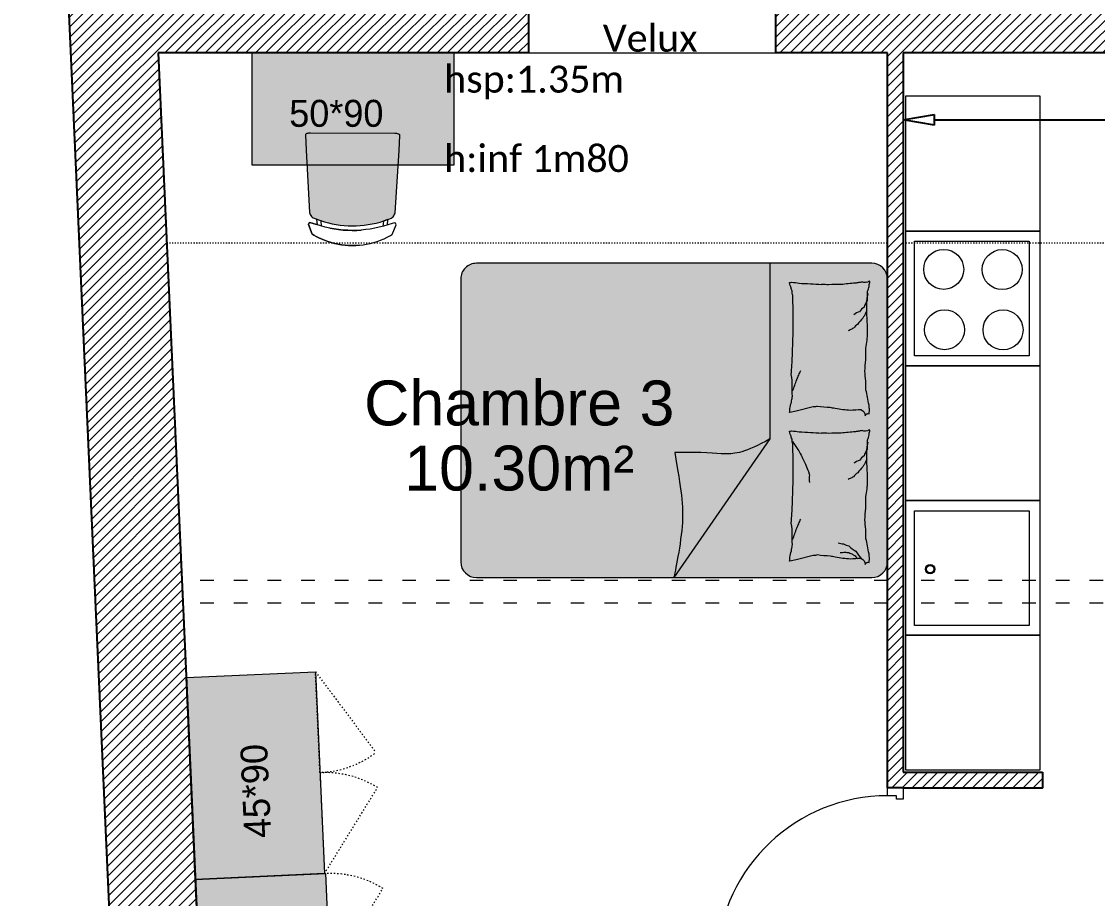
# Model space of a CAD drawing. Header units: millimetres. Extents: x -14819 to 43195, y -10328 to 20814.
# Drawn here: x 36538.9 to 37017.9, y 10087.6 to 10478.2 of the extents above; entities that cross this region are included whole.
import ezdxf
from ezdxf.enums import TextEntityAlignment as Align

# ---------------------------------------------------------------- set-up
doc = ezdxf.new("R2010")
doc.units = ezdxf.units.MM
doc.header["$PDMODE"] = 3
doc.linetypes.add('ACAD_ISO03W100', pattern=[30, 12, -18])
doc.linetypes.add('Chemin', pattern=[0.5, 0.3, -0.2])
for name, color, linetype, lineweight in [('05 - Menuiserie', 150, 'Continuous', 5), ('1_DV_BF', 21, 'Continuous', 5), ('41 - Côtes Intérieures', 71, 'Continuous', 9), ('50 - Signes', 12, 'Continuous', 9), ('52 - Projections', 22, 'ACAD_ISO03W100', 5), ('59 - TxT', 120, 'Continuous', 0), ('60 - Mobilier', 112, 'Continuous', 9), ('_Texte', 7, 'Continuous', 15), ('DV_Furnitures', 250, 'Continuous', 5), ('DV_Hatch bedroom', 21, 'Continuous', 5), ('hauteur inf1.8m', 11, 'Continuous', 0), ('Mur_coupe', 7, 'Continuous', 25), ('Mur_projeté', 8, 'ACAD_ISO03W100', 18), ('Mur_vu', 8, 'Continuous', 18)]:
    doc.layers.add(name, color=color, linetype=linetype, lineweight=lineweight)
doc.layers.add('10 - Hachures', color=7, linetype='Continuous', lineweight=18, true_color=0x646464)
for name, color, linetype in [('DV_Bulkhead', 40, 'Continuous'), ('DV_Text block', 20, 'Continuous'), ('DV_TEXTE', 10, 'Continuous')]:
    doc.layers.add(name, color=color, linetype=linetype)
doc.layers.add('DV_Surface', color=241, linetype='Continuous', plot=False)
doc.styles.add('CR_Cot', font='simplex.shx', dxfattribs={"width": 0.8})
doc.styles.add('Legend', font='calibri.ttf')
doc.styles.get("Standard").update_dxf_attribs({"font": 'arial.ttf'})
doc.dimstyles.get("Standard").update_dxf_attribs({"dimtxt": 14, "dimasz": 14, "dimexe": 0.18, "dimexo": 0.0625, "dimgap": 5, "dimtad": 0, "dimtoh": 1, "dimdec": 0, "dimzin": 0, "dimdsep": 46, "dimtxsty": 'CR_Cot', "dimblk": 'CLOSEDBLANK', "dimcen": 0, "dimse1": 1, "dimse2": 1, "dimadec": 0, "dimazin": 0, "dimtfac": 1, "dimtdec": 0, "dimtofl": 0, "dimtmove": 0, "dimatfit": 3, "dimfxl": 1, "dimtolj": 1, "dimtzin": 0, "dimarcsym": 0})
pattern_1 = [(45, (30000, 0), (-2.245064030267288, 2.245064030267288), [])]

# ---------------------------------------------------------------- blocks, each defined once
blk = doc.blocks.new('A$Cbc0bb2b0')
at = {"layer": '05 - Menuiserie', "linetype": 'Continuous'}
for points in [[(-37.57037520760059, 17.62716388872104), (-33.04382397777226, 15.50340920333656), (-34.31807678900805, 12.78747846543956), (-35.67604215795291, 13.42460487105382), (-37.37504590624303, 9.803363887222076), (-40.54363176713377, 11.28999216699231), (-37.57037520760059, 17.62716388872104)], [(37.57037520760787, -17.62716388872832), (33.04382397777226, -15.50340920333656), (31.76957116653648, -18.21933994124083), (33.12753653548862, -18.85646634684781), (31.42853278719122, -22.47770733067773), (34.59711864808196, -23.96433561045524), (37.57037520760787, -17.62716388872832)], [(27.65847368067625, -20.70888151053987), (31.42853278716939, -22.47770733070683), (-0.8525384307140484, -91.28128602413562), (-4.622597537243564, -89.51246020396866), (27.65847368067625, -20.70888151053987)]]:
    blk.add_lwpolyline(points, dxfattribs=at)
at = {"layer": '50 - Signes', "linetype": 'Continuous'}
blk.add_arc((31.6526604386745, -22.49110213361928), 76.20863979111424, 154.9275562788115, 241.5755667311877, dxfattribs=at)
blk = doc.blocks.new('_ClosedBlank')
at = {"color": 0, "linetype": 'ByBlock', "lineweight": -2}
for p, q in [((-1, 0.1666666666666667), (0, 0)), ((-1, 0.1666666666666667), (-1, -0.1666666666666667)), ((0, 0), (-1, -0.1666666666666667))]:
    blk.add_line(p, q, dxfattribs=at)
blk = doc.blocks.new('*D673')
at = {"layer": '41 - Côtes Intérieures', "color": 0, "lineweight": -2, "transparency": 16777216}
for p, q in [((36945.44082111297, 10434.38179282541), (37122.87415444633, 10434.38179282541)), ((37336.44082111301, 10434.38179282541), (37159.00748777966, 10434.38179282541))]:
    blk.add_line(p, q, dxfattribs=at)
at = {"layer": 'Defpoints', "color": 0, "transparency": 16777216}
for p in [(36931.44082111297, 10464.16561987861, 194.9999999999999), (37350.44082111301, 10464.16561987859, 194.9999999999999), (37350.44082111301, 10434.38179282541)]:
    blk.add_point(p, dxfattribs=at)
at = {"layer": '41 - Côtes Intérieures', "color": 0, "lineweight": -2, "transparency": 16777216, "xscale": 14, "yscale": 14, "zscale": 14, "rotation": 180}
blk.add_blockref('_ClosedBlank', (36931.44082111297, 10434.38179282541), dxfattribs=at)
at = {"layer": '41 - Côtes Intérieures', "color": 0, "lineweight": -2, "transparency": 16777216, "xscale": 14, "yscale": 14, "zscale": 14}
blk.add_blockref('_ClosedBlank', (37350.44082111301, 10434.38179282541), dxfattribs=at)
at = {"layer": '41 - Côtes Intérieures', "color": 0, "transparency": 16777216, "insert": (37140.94082111299, 10434.38179282541), "char_height": 14, "attachment_point": 5, "style": 'CR_Cot'}
blk.add_mtext('\\A1;419', dxfattribs=at)
blk = doc.blocks.new('*U1101')
at = {"layer": 'DV_Hatch bedroom', "lineweight": 5}
h = blk.add_hatch(color=256, dxfattribs=at)
h.dxf.hatch_style = 1
edge = h.paths.add_edge_path()
edge.add_line((847.0545730124411, 46.8790673133517), (973.0545730124993, 46.87906731335106))
edge.add_arc((973.0545730124982, 53.87906731335104), 6.999999999999986, 270.0000000000093, 360.0000000000093)
edge.add_line((980.0545730124982, 53.87906731335217), (980.0545730124993, 229.8790673133511))
edge.add_arc((973.0545730124993, 229.8790673133511), 7, 0, 90)
edge.add_line((973.0545730124993, 236.8790673133511), (847.0545730124411, 236.8790673133517))
edge.add_arc((847.0545730124411, 229.8790673133517), 7, 90, 180)
edge.add_line((840.0545730124411, 229.8790673133517), (840.0545730124702, 53.87906731335167))
edge.add_arc((847.0545730124556, 53.87906731333713), 6.999999999985448, 179.999999999881, 269.9999999998809)
blk.add_line((918.2462938805376, 184.489697468094), (980.0545730124842, 141.7499297646371))
at = {"lineweight": 5}
blk.add_lwpolyline([(847.0545730124411, 46.8790673133517), (973.0545730124993, 46.87906731335106, 0.414213562373095), (980.0545730124982, 53.87906731335217), (980.0545730124993, 229.8790673133511, 0.414213562373095), (973.0545730124993, 236.8790673133511), (847.0545730124411, 236.8790673133517, 0.414213562373095), (840.0545730124411, 229.8790673133517), (840.0545730124702, 53.87906731335167, 0.414213562373095)], format="xyb", close=True, dxfattribs=at)
for points in [[(905.3683561002839, 225.2217188280365, -0.2633679393279821), (907.9770330702759, 226.9753276646752, -0.4948180484598251), (907.1210273014763, 228.7246963953308, -0.04922472348789158), (905.4717659369779, 228.8874596463696, -0.03683084260954966), (903.2651580663354, 228.7246964197284, -0.03189269194542133), (899.7205384567915, 227.9654047970259, 0.03578199607401519), (896.5552046842672, 227.3130398309832, 0.03294125849781754), (888.1867818383805, 226.7611082270093, 0.02656446386720497), (877.8055799286155, 227.3130398442285, 0.01790541905001343), (874.3042478836688, 227.8137404525048, -0.03339746363846834), (872.4181668921246, 228.0241061609284, -0.03203962982273088), (868.9571294261128, 227.9557394629983, 0.01844195161642952), (862.9537565284509, 227.6738044592563, 0.01083729358170642), (856.9091672738382, 227.7440769732297, 0.01462385272245969), (852.4377297810624, 228.0241061577784, 0.1112493707537801), (850.3333611330277, 228.7060391741703, -0.1537083427636597), (848.7571239238023, 229.0749981053281, -0.07644441892143763), (848.0630549980906, 228.9141800132316, -0.2155122933443702), (847.8807883263454, 228.7246963956322, -0.5858582351204265), (848.1292847922647, 228.4404865001897, 0.3634893061673001), (848.5818604634081, 228.1992570112837, 0.1917162677867557), (848.5872102849592, 227.1226441807828, -0.1296753019069136), (848.4065970090402, 225.5720205045741, -0.01735020625383131), (848.686574342908, 224.0036410649005, 0.01932564943837371), (848.9323873860957, 222.5944955663354, 0.01881751619375909), (849.5497265909901, 216.2121665034541, 0.02182809792489678), (849.6334595361643, 210.6843825903242, 0.006204154589775439), (849.5041335490533, 207.5249861236883)], [(905.3821642952756, 225.2493165864883, 0.02720052596380178), (905.6534674337435, 220.2659127701074, 0.04228118821179057), (905.3821642950772, 217.0633283145701, 0.01096989076681684), (904.6966161317835, 213.5171196919619, -0.01829888933846005), (904.3167570455827, 211.384972637756, -0.02330510151275126), (903.7841157889214, 205.6811226099339, -0.07304093550846792), (903.9662118285424, 203.853578122752), (905.8941464889826, 196.1470327355358), (906.5952186257377, 193.3446454118796, 0.5102284766733299), (906.5061108704812, 193.2385224183398, 0.02357138925158921), (904.141493518841, 193.5197962714099, 0.03449399454918334), (901.2682429151183, 194.2061698739515, -0.04782509247492186), (899.1811760778639, 194.6463731578264, -0.07866928644767605), (894.9264035725862, 194.455973775416, 0.06251002766426882), (889.5943335380282, 194.0452488214264, 0.008153125244442654), (885.3275830520514, 194.3199201640452, -0.008761567463115363), (881.3567865564544, 194.5706881959708, -0.007152706387293638), (872.3834470824821, 194.8511197487298, -0.005484417438345482), (860.6752767485619, 194.920989935312, -0.01434509528684024), (854.4462172474786, 194.7110573887998, -0.04057962453357574), (852.2624663708064, 194.3955373660601, -0.06298072340015308), (851.2662438473926, 194.0314334307953, 0.04830882339729094), (849.9839864382536, 193.5197962617604, 0.03973043077202874), (848.7152400967213, 193.2577264246464, 0.3660599915518933), (848.5818604630671, 193.3446454117371, 0.1170135263030279), (848.5331882938883, 194.1762209917563, -0.02834082451983052), (848.9323873733603, 197.5482263182833, -0.00196306063033392), (849.5041337291227, 207.5249890699412)], [(853.4893288227009, 228.199257017777, 0.08815313258354429), (856.7121124843682, 227.8685065755373, 0.08815313105263654), (859.6236780436475, 226.4477616381262, 0.07754712079217571), (861.6439934556033, 224.4306272273409, 0.07754712039776804), (862.9537569792998, 221.8938921235535)], [(861.1414160195125, 227.6673687752629, 0.02784216268372947), (863.3610483190741, 226.676805969765, 0.04868500734447086), (864.5311464003798, 225.922322279381, 0.0236664622803414), (867.1373185968686, 223.6488104070246, 0.03122341866597448), (868.9128244284307, 221.7187544445097, 0.04680097286292319), (869.3895719419801, 221.0032485341803, 0.02319083180261139), (870.1396869615454, 219.4418196691365)], [(971.5639007883732, 225.2217188280365, -0.2633679393279821), (974.1725777576958, 226.9753276646752, -0.4948180484598251), (973.3165719888962, 228.7246963953308, -0.04922472348789158), (971.6673106243978, 228.8874596463696, -0.03683084260954966), (969.4607027537552, 228.7246964197284, -0.03189269194542133), (965.9160831448808, 227.9654047970259, 0.03578199607401519), (962.7507493723565, 227.3130398309832, 0.03294125849781754), (954.3823265257713, 226.7611082270093, 0.02656446386720497), (944.0011246160354, 227.3130398442285, 0.01790541905001343), (940.4997925710887, 227.8137404525048, -0.03339746363846834), (938.6137115795156, 228.0241061609284, -0.03203962982273088), (935.1526741135327, 227.9557394629983, 0.01844195161642952), (929.1493012165402, 227.6738044592562, 0.01083729358170642), (923.104711961229, 227.7440769732296, 0.01462385272245969), (918.6332744684823, 228.0241061577784, 0.1112493707537801), (916.5289058204476, 228.7060391741703, -0.1537083427636597), (914.9526686112222, 229.0749981053281, -0.07644441892143763), (914.2585996861799, 228.9141800132316, -0.2155122933443702), (914.0763330137653, 228.7246963956321, -0.5858582351204265), (914.3248294796555, 228.4404865001897, 0.3634893061673001), (914.777405150828, 228.1992570112837, 0.1917162677867557), (914.78275497235, 227.1226441807827, -0.1296753019069136), (914.602141696431, 225.5720205045741, -0.01735020625383131), (914.8821190303279, 224.0036410649004, 0.01932564943837371), (915.1279320735156, 222.5944955663353, 0.01881751619375909), (915.7452712783809, 216.2121665034541, 0.02182809792489678), (915.8290042235842, 210.6843825903241, 0.006204154589775439), (915.6996782364732, 207.5249861236883)], [(971.5777089826955, 225.2493165864882, 0.02720052596380178), (971.8490121211634, 220.2659127701073, 0.04228118821179057), (971.5777089831665, 217.0633283145701, 0.01096989076681684), (970.8921608191743, 213.5171196919619, -0.01829888933846005), (970.5123017329735, 211.384972637756, -0.02330510151275126), (969.9796604770107, 205.6811226099338, -0.07304093550846792), (970.1617565159623, 203.853578122752), (972.0896911763734, 196.1470327355358), (972.790763313827, 193.3446454118796, 0.5102284766733299), (972.7016555579011, 193.2385224183398, 0.02357138925158921), (970.3370382062609, 193.5197962714099, 0.03449399454918334), (967.4637876025382, 194.2061698739515, -0.04782509247492186), (965.3767207659532, 194.6463731578264, -0.07866928644767605), (961.1219482606755, 194.455973775416, 0.06251002766426882), (955.7898782261175, 194.0452488214264, 0.008153125244442654), (951.5231277394422, 194.3199201640451, -0.008761567463115363), (947.5523312438451, 194.5706881959708, -0.007152706387293638), (938.578991769902, 194.8511197487298, -0.005484417438345482), (926.8708214359818, 194.920989935312, -0.01434509528684024), (920.6417619348985, 194.7110573887998, -0.04057962453357574), (918.4580110582262, 194.39553736606, -0.06298072340015308), (917.4617885354819, 194.0314334307952, 0.04830882339729094), (916.1795311256444, 193.5197962617603, 0.03973043077202874), (914.9107847841121, 193.2577264246464, 0.3660599915518933), (914.777405150487, 193.3446454117371, 0.1170135263030279), (914.7287329813082, 194.1762209917563, -0.02834082451983052), (915.127932060751, 197.5482263182832, -0.00196306063033392), (915.699678417212, 207.5249890699412)], [(919.6848735101208, 228.1992570177769, 0.08815313258354429), (922.9076571717881, 227.8685065755372, 0.08815313105263654), (925.8192227310674, 226.4477616381262, 0.07754712079217571), (927.8395381430232, 224.4306272273409, 0.07754712039776804), (929.1493016667197, 221.8938921235535)], [(927.3369607069033, 227.6673687752628, 0.02784216268372947), (929.5565930064649, 226.676805969765, 0.04868500734447086), (930.7266910877997, 225.9223222793809, 0.0236664622803414), (933.3328632849579, 223.6488104070245, 0.03122341866597448), (935.1083691158506, 221.7187544445096, 0.04680097286292319), (935.5851166293709, 221.0032485341802, 0.02319083180261139), (936.3352316489362, 219.4418196691365)], [(964.5532159879575, 214.8879501579025, 0.04752548586146815), (965.0290303518916, 217.3192487666001, 0.04752548618143519), (965.9553602626526, 219.6169705283506, 0.07737942892073026), (968.3315573673258, 222.8579054911097, 0.07737943067710795), (971.5805703186841, 225.2230455089226)], [(968.9348939916772, 215.7636912732426, 0.06416370225428163), (968.6558241250509, 217.9294090514471, 0.08212666593292359), (968.9348939912383, 219.6169705485002, 0.01324356746446535), (969.2873927803547, 220.570030933041, 0.01544823599055244), (969.6359661409547, 221.3684527683976, 0.07031174885933875), (970.3923934962933, 222.5156781262553, 0.05368994615919214), (971.7183544497585, 223.7268959661978)], [(919.3343466867876, 194.5706882661934, 0.01610775154444899), (922.966761767758, 197.0189970967258, 0.02459882714006518), (925.4686776399045, 198.4239675481022, 0.009477214576710857), (930.0455829966608, 200.5984661919819, 0.01593728168136005), (932.8299075405918, 201.7517942020841, 0.07252085216165431), (934.3550093152222, 202.0865104087179, 0.03333927934972582), (937.7373759729674, 202.1020827344036)], [(896.931980910619, 194.7129362559401, 0.009729473561467566), (894.3850253306437, 195.5559074012778, 0.00972947539273279), (891.8727952789995, 196.4973344058818, 0.007970500716486365), (889.8432678061699, 197.3409433108768, 0.00797050084477468), (887.8416624948946, 198.2488165967418)], [(963.1275255987083, 194.7129362559401, 0.009729473561467566), (960.5805700180345, 195.5559074012778, 0.00972947539273279), (958.0683399663903, 196.4973344058818, 0.007970500716486365), (956.0388124935898, 197.3409433108767, 0.00797050084477468), (954.0372071823145, 198.2488165967418)]]:
    blk.add_lwpolyline(points, format="xyb")
blk.add_open_spline([(840.0545730124703, 184.4896974679901), (866.1184799685432, 184.4896974679899), (892.182386924616, 184.4896974679897), (918.2462938806889, 184.4896974679895), (924.5768245326177, 173.4790951311314), (925.497814456202, 164.7262032753331), (924.1338798156622, 155.1852046161437), (924.3084835971617, 142.1711438209247)], degree=3, knots=[0, 0, 0, 0, 1, 1, 1, 2, 3, 3, 3, 3])
blk.add_open_spline([(924.3084835971617, 142.1711438209247), (940.8985822635999, 144.8984500248942), (954.0646666506357, 147.5254407198644), (980.0545730124842, 141.7499297646371), (980.0545730126324, 141.7499297651568)], degree=3)
blk = doc.blocks.new('*U1100')
at = {"layer": 'DV_Hatch bedroom', "lineweight": 5}
h = blk.add_hatch(color=256, dxfattribs=at)
h.dxf.hatch_style = 1
h.paths.add_polyline_path([(19.61027763474226, -0.0542759895324707), (19.98892968593668, -0.1245364546775818), (20.3581279672801, -0.2340421080589294), (20.6371476972688, -0.3582432866096497), (20.88459419305968, -0.5371570587158203), (20.98550651024584, -0.677722692489624), (21.02705864085215, -0.8456394076347351), (20.66434089860127, -7.56663978099823), (19.03446144736267, -35.35367920994736), (18.90031995712002, -35.82273945212341), (18.70788195994214, -36.27109453082062), (18.46023406618292, -36.69154867529846), (18.16135202093551, -37.07735314965225), (17.81603207953617, -37.42231577634789), (17.4298179075638, -37.72089928388573), (15.76532187503767, -38.37602436542488), (14.07621501069548, -38.96496444940544), (12.36513786568526, -39.48680162429787), (10.63475859013784, -39.94071930646874), (8.887779646430545, -40.32601118087746), (7.126926620411041, -40.64207375049568), (5.354948594357438, -40.8884137868879), (3.574611806669736, -41.06464833021141), (1.788694989882742, -41.17050170898415), (-1.417328826391895e-05, -41.20580852031685), (-1.788723334782617, -41.17050170898415), (-3.574640151569156, -41.06464833021141), (-5.354976939256858, -40.8884137868879), (-7.126954965310915, -40.64207375049568), (-8.887807991329964, -40.32601118087746), (-10.63478693503725, -39.94071930646874), (-12.36516621058468, -39.48680162429787), (-14.0762433555949, -38.96496444940544), (-15.765350219938, -38.37602436542488), (-17.42984625246322, -37.72089928388573), (-17.8160604244365, -37.42231577634789), (-18.16138036583493, -37.07735314965225), (-18.46026241108279, -36.69154867529846), (-18.70791030484202, -36.27109453082062), (-18.90034830202035, -35.82273945212341), (-19.03448979226209, -35.35367920994736), (-20.66436924350023, -7.56663978099823), (-21.02708698575157, -0.8456394076347351), (-21.00243587434011, -0.7196366786956787), (-20.94375447350808, -0.6054133176803589), (-20.85564957531574, -0.5119338631629944), (-20.62044807604366, -0.3487631678581238), (-20.35812647544412, -0.2340331673622131), (-19.98892968593668, -0.1245275139808655), (-19.61027763474272, -0.05426704883575439), (-19.217287539989, -0.01296401023864746), (-18.8223699920793, 0.0008270144462585449), (-18.72592721796877, 4.470348358154297e-06), (18.72592721796877, -4.470348358154297e-06), (18.82237148391573, 0.0008180737495422363), (19.21728903182498, -0.01297146081924438)])
h.paths.add_polyline_path([(2.021842416349728, -43.22438836097695), (4.040197664162633, -43.09443831443787)])
h.paths.add_polyline_path([(-1.417244925505656e-05, -43.27704608440399), (2.021842416349728, -43.22438836097695)])
at = {"lineweight": 5}
for p, q in [((-19.54310469879943, -40.71474969387054), (-19.2417581391453, -39.98974859714508)), ((-19.54310469879988, -40.71474969387032), (-19.24175813914576, -39.98974859714485)), ((-17.7591304400155, -45.05965411663055), (-19.54310469879943, -40.71474969387054)), ((-17.75913044001595, -45.05965411663033), (-19.54310469879988, -40.71474969387032)), ((-19.2417581391453, -39.98974859714508), (-18.99247071673449, -39.85874950885773)), ((-19.24175813914576, -39.98974859714485), (-18.99247071673494, -39.8587495088575)), ((-18.99247071673449, -39.85874950885773), (-17.82373144930102, -40.05081355571747)), ((-18.99247071673494, -39.8587495088575), (-17.82373144930148, -40.05081355571724)), ((-17.82373144930102, -40.05081355571747), (-15.91194705568773, -40.71017503738403)), ((-17.82373144930148, -40.05081355571724), (-15.91194705568819, -40.71017503738381)), ((-15.91194705568773, -40.71017503738403), (-13.97628730580186, -41.29593223333359)), ((-15.91194705568819, -40.71017503738381), (-13.97628730580232, -41.29593223333336)), ((-15.86564790035914, -38.33868205547333), (-14.884398207412, -38.69251310825348)), ((-15.6317860705401, -40.79990535974503), (-15.86564790035914, -38.33868205547333)), ((-15.86564790035959, -38.3386820554731), (-14.88439820741246, -38.69251310825325)), ((-15.63178607054056, -40.7999053597448), (-15.86564790035959, -38.3386820554731)), ((-14.884398207412, -38.69251310825348), (-13.8952462548948, -39.02367353439331)), ((-14.88439820741246, -38.69251310825325), (-13.89524625489526, -39.02367353439308)), ((-13.97628730580186, -41.29593223333359), (-12.01959116509101, -41.80722683668137)), ((-13.97628730580232, -41.29593223333336), (-12.01959116509147, -41.80722683668114)), ((-13.8952462548948, -39.02367353439331), (-13.67136182964691, -41.38088971376419)), ((-13.89524625489526, -39.02367353439308), (-13.67136182964737, -41.38088971376396)), ((-12.01959116509101, -41.80722683668137), (-10.04472967349079, -42.24330931901932)), ((-12.01959116509147, -41.80722683668114), (-10.04472967349125, -42.24330931901909)), ((-10.04472967349079, -42.24330931901932), (-8.054599978081342, -42.60353744029999)), ((-10.04472967349125, -42.24330931901909), (-8.054599978081797, -42.60353744029976)), ((-8.054599978081342, -42.60353744029999), (-6.052119365740282, -42.88738667964935)), ((-8.054599978081797, -42.60353744029976), (-6.052119365740737, -42.88738667964913)), ((-6.052119365740282, -42.88738667964935), (-4.040226009061143, -43.09443831443787)), ((-6.052119365740737, -42.88738667964913), (-4.040226009061598, -43.09443831443764)), ((10.04470132859183, -42.24330931901932), (12.01956282019205, -41.80722683668137)), ((12.01956282019205, -41.80722683668137), (13.97625896090335, -41.29593223333359)), ((13.67133348474749, -41.38088971376419), (13.89521790999629, -39.02367353439331)), ((13.67133348474704, -41.38088971376396), (13.89521790999584, -39.02367353439308)), ((13.89521790999629, -39.02367353439331), (14.88436986251349, -38.69251310825348)), ((13.89521790999584, -39.02367353439308), (14.88436986251304, -38.69251310825325)), ((13.97625896090335, -41.29593223333359), (15.91191871078831, -40.71017503738403)), ((14.88436986251349, -38.69251310825348), (15.86561955545972, -38.33868205547333)), ((14.88436986251304, -38.69251310825325), (15.86561955545926, -38.3386820554731)), ((15.86561955545972, -38.33868205547333), (15.63186662972862, -40.79994559288025)), ((15.86561955545926, -38.3386820554731), (15.63186662972817, -40.79994559288002)), ((-17.49294050657249, -45.21570950746536), (-17.7591304400155, -45.05965411663055)), ((-17.49294050657295, -45.21570950746514), (-17.75913044001595, -45.05965411663033)), ((-17.07077306753331, -45.45755386352539), (-17.49294050657249, -45.21570950746536)), ((-17.07077306753376, -45.45755386352516), (-17.49294050657295, -45.21570950746514)), ((-15.6386291259771, -46.22146785259247), (-17.07077306753331, -45.45755386352539)), ((-15.63862912597756, -46.22146785259224), (-17.07077306753376, -45.45755386352516)), ((-14.17301880931268, -46.919184923172), (-15.6386291259771, -46.22146785259247)), ((-14.17301880931313, -46.91918492317177), (-15.63862912597756, -46.22146785259224)), ((-12.67700485850696, -47.54924476146698), (-14.17301880931268, -46.919184923172)), ((-12.67700485850742, -47.54924476146675), (-14.17301880931313, -46.91918492317177)), ((-11.15371789310052, -48.110331594944), (-12.67700485850696, -47.54924476146698)), ((-11.15371789310097, -48.11033159494377), (-12.67700485850742, -47.54924476146675)), ((-9.606342238758543, -48.60127121210098), (-11.15371789310052, -48.110331594944)), ((-9.606342238758998, -48.60127121210076), (-11.15371789310097, -48.11033159494377)), ((-8.038113689518696, -49.02103543281555), (-9.606342238758543, -48.60127121210098)), ((-8.03811368951915, -49.02103543281532), (-9.606342238758998, -48.60127121210076)), ((-6.45231279452014, -49.36874806880951), (-8.038113689518696, -49.02103543281555)), ((-6.452312794520594, -49.36874806880928), (-8.03811368951915, -49.02103543281532)), ((-4.852254415149901, -49.64368343353271), (-6.45231279452014, -49.36874806880951)), ((-4.852254415150355, -49.64368343353249), (-6.452312794520594, -49.36874806880928)), ((-3.241285114326956, -49.84526336193085), (-4.852254415149901, -49.64368343353271)), ((-3.241285114327411, -49.84526336193062), (-4.852254415150355, -49.64368343353249))]:
    blk.add_line(p, q, dxfattribs=at)
for points in [[(-4.040226009061598, -43.09443831443764), (-2.021870761249602, -43.22438836097695), (-1.417244970980391e-05, -43.27704608440376), (2.021842416349728, -43.22438836097695), (4.040197664162179, -43.09443831443764), (6.052091020841317, -42.88738667964913), (4.040197664162633, -43.09443831443787), (2.021842416350182, -43.22438836097717), (-1.417244925505656e-05, -43.27704608440399), (-2.021870761249147, -43.22438836097717)], [(6.052091020841317, -42.88738667964913), (8.054571633181922, -42.60353744029976), (10.04470132859137, -42.24330931901909), (8.054571633182377, -42.60353744029999)], [(15.91191871078786, -40.71017503738381), (17.82370310440206, -40.05081355571724), (18.99244237183552, -39.8587495088575), (19.24172979424588, -39.98974859714485), (19.54315989676138, -40.7146945595739), (19.24172979424634, -39.98974859714508), (18.99244237183598, -39.85874950885773), (17.82370310440251, -40.05081355571747)], [(19.54315989676138, -40.7146945595739), (17.75910209511653, -45.05965411663033), (17.49291216167353, -45.21570950746514), (17.75910209511699, -45.05965411663055)], [(14.89412647523545, -46.58612161874748), (13.77800429201147, -47.09335416555382), (13.7776119389307, -47.09352403879143), (12.31888794097108, -47.68824875354744), (10.83518313566606, -48.21774363517738), (12.31888794097154, -47.68824875354767), (13.77761193893116, -47.09352403879166), (13.77800429201193, -47.09335416555405)], [(17.07045232261976, -45.45771926641441), (15.9920452657318, -46.04069292545296), (14.89412647523545, -46.58612161874748), (15.99204526573226, -46.04069292545319)], [(17.49291216167353, -45.21570950746514), (17.0708252818215, -45.45750916004158), (17.07045232261976, -45.45771926641441), (17.07082528182195, -45.45750916004181)], [(6.263619307729869, -49.40507560968376), (4.709619525002608, -49.66453760862328), (3.145624808623097, -49.85487759113289), (1.574715615118976, -49.97572153806664), (-1.417244925505656e-05, -50.02683252096153), (-1.622774391961912, -49.97306764125801), (-3.241285114327411, -49.84526336193062), (-1.622774391961457, -49.97306764125824), (-1.417244880030921e-05, -50.02683252096176), (1.57471561511943, -49.97572153806686), (3.145624808623552, -49.85487759113312), (4.709619525003063, -49.6645376086235)], [(10.83518313566606, -48.21774363517738), (9.329420031321433, -48.68096560239769), (7.804564399511264, -49.0770027041433), (6.263619307729869, -49.40507560968376), (7.804564399511719, -49.07700270414352), (9.329420031321888, -48.68096560239792)]]:
    blk.add_lwpolyline(points, close=True, dxfattribs=at)
blk.add_lwpolyline([(10.04470132859137, -42.24330931901909), (12.0195628201916, -41.80722683668114), (13.9762589609029, -41.29593223333336), (15.91191871078786, -40.71017503738381)], dxfattribs=at)
blk.add_polyline3d([(19.61027763474272, -0.05427598953269808, 0), (19.98892968593714, -0.1245364546778092, 0), (20.35812796728055, -0.2340421080591568, 0), (20.63714769726926, -0.358243286609877, 0), (20.88459419306014, -0.5371570587160477, 0), (20.9855065102463, -0.6777226924898514, 0), (21.0270586408526, -0.8456394076349625, 0), (20.66434089860172, -7.566639780998457, 0), (19.03446144736313, -35.35367920994759, 0), (18.90031995712047, -35.82273945212364, 0), (18.7078819599426, -36.27109453082085, 0), (18.46023406618338, -36.69154867529869, 0), (18.16135202093596, -37.07735314965248, 0), (17.81603207953663, -37.42231577634811, 0), (17.42981790756426, -37.72089928388596, 0), (15.76532187503813, -38.37602436542511, 0), (14.07621501069593, -38.96496444940567, 0), (12.36513786568571, -39.4868016242981, 0), (10.63475859013829, -39.94071930646896, 0), (8.887779646431, -40.32601118087769, 0), (7.126926620411496, -40.64207375049591, 0), (5.354948594357893, -40.88841378688812, 0), (3.574611806670191, -41.06464833021164, 0), (1.788694989883197, -41.17050170898438, 0), (-1.41732878091716e-05, -41.20580852031708, 0), (-1.788723334782162, -41.17050170898438, 0), (-3.574640151568701, -41.06464833021164, 0), (-5.354976939256403, -40.88841378688812, 0), (-7.12695496531046, -40.64207375049591, 0), (-8.88780799132951, -40.32601118087769, 0), (-10.6347869350368, -39.94071930646896, 0), (-12.36516621058422, -39.4868016242981, 0), (-14.07624335559444, -38.96496444940567, 0), (-15.76535021993755, -38.37602436542511, 0), (-17.42984625246277, -37.72089928388596, 0), (-17.81606042443605, -37.42231577634811, 0), (-18.16138036583448, -37.07735314965248, 0), (-18.46026241108234, -36.69154867529869, 0), (-18.70791030484156, -36.27109453082085, 0), (-18.90034830201989, -35.82273945212364, 0), (-19.03448979226164, -35.35367920994759, 0), (-20.66436924349978, -7.566639780998457, 0), (-21.02708698575111, -0.8456394076349625, 0), (-21.00243587433965, -0.7196366786959061, 0), (-20.94375447350762, -0.6054133176805863, 0), (-20.85564957531528, -0.5119338631632218, 0), (-20.6204480760432, -0.3487631678583512, 0), (-20.35812647544367, -0.2340331673624405, 0), (-19.98892968593623, -0.1245275139810929, 0), (-19.61027763474226, -0.05426704883598177, 0), (-19.21728753998855, -0.01296401023887483, 0), (-18.82236999207885, 0.0008270144460311712, 0), (-18.72592721796832, 4.470348130780621e-06, 0), (18.72592721796923, -4.470348585527972e-06, 0), (18.82237148391619, 0.0008180737493148627, 0), (19.21728903182543, -0.01297146081947176, 0), (19.61027763474272, -0.05427598953269808, 0)], dxfattribs=at)
blk.add_polyline3d([(19.61027763474226, -0.0542759895324707, 0), (19.98892968593668, -0.1245364546775818, 0), (20.3581279672801, -0.2340421080589294, 0), (20.6371476972688, -0.3582432866096497, 0), (20.88459419305968, -0.5371570587158203, 0), (20.98550651024584, -0.677722692489624, 0), (21.02705864085215, -0.8456394076347351, 0), (20.66434089860127, -7.56663978099823, 0), (19.03446144736267, -35.35367920994736, 0), (18.90031995712002, -35.82273945212341, 0), (18.70788195994214, -36.27109453082062, 0), (18.46023406618292, -36.69154867529846, 0), (18.16135202093551, -37.07735314965225, 0), (17.81603207953617, -37.42231577634789, 0), (17.4298179075638, -37.72089928388573, 0), (15.76532187503767, -38.37602436542488, 0), (14.07621501069548, -38.96496444940544, 0), (12.36513786568526, -39.48680162429787, 0), (10.63475859013784, -39.94071930646874, 0), (8.887779646430545, -40.32601118087746, 0), (7.126926620411041, -40.64207375049568, 0), (5.354948594357438, -40.8884137868879, 0), (3.574611806669736, -41.06464833021141, 0), (1.788694989882742, -41.17050170898415, 0), (-1.417328826391895e-05, -41.20580852031685, 0), (-1.788723334782617, -41.17050170898415, 0), (-3.574640151569156, -41.06464833021141, 0), (-5.354976939256858, -40.8884137868879, 0), (-7.126954965310915, -40.64207375049568, 0), (-8.887807991329964, -40.32601118087746, 0), (-10.63478693503725, -39.94071930646874, 0), (-12.36516621058468, -39.48680162429787, 0), (-14.0762433555949, -38.96496444940544, 0), (-15.765350219938, -38.37602436542488, 0), (-17.42984625246322, -37.72089928388573, 0), (-17.8160604244365, -37.42231577634789, 0), (-18.16138036583493, -37.07735314965225, 0), (-18.46026241108279, -36.69154867529846, 0), (-18.70791030484202, -36.27109453082062, 0), (-18.90034830202035, -35.82273945212341, 0), (-19.03448979226209, -35.35367920994736, 0), (-20.66436924350023, -7.56663978099823, 0), (-21.02708698575157, -0.8456394076347351, 0), (-21.00243587434011, -0.7196366786956787, 0), (-20.94375447350808, -0.6054133176803589, 0), (-20.85564957531574, -0.5119338631629944, 0), (-20.62044807604366, -0.3487631678581238, 0), (-20.35812647544412, -0.2340331673622131, 0), (-19.98892968593668, -0.1245275139808655, 0), (-19.61027763474272, -0.05426704883575439, 0), (-19.217287539989, -0.01296401023864746, 0), (-18.8223699920793, 0.0008270144462585449, 0), (-18.72592721796877, 4.470348358154297e-06, 0), (18.72592721796877, -4.470348358154297e-06, 0), (18.82237148391573, 0.0008180737495422363, 0), (19.21728903182498, -0.01297146081924438, 0), (19.61027763474226, -0.0542759895324707, 0)], close=True, dxfattribs=at)
blk = doc.blocks.new('kdkd')
at = {"layer": 'DV_Hatch bedroom', "transparency": 33554687}
h = blk.add_hatch(color=256, dxfattribs=at)
h.dxf.hatch_style = 1
h.paths.add_polyline_path([(347.3378382290018, 26.56950613799328), (347.8378382290018, 26.56950613799327), (347.8378382290016, 27.4705676299203), (347.3378382290016, 27.4705676299203)])
at = {"layer": '1_DV_BF', "color": 18, "lineweight": 5, "true_color": 0x000000}
blk.add_lwpolyline([(347.3378382290016, 27.46779994626701), (347.8378382290016, 27.46779994626701), (347.8378382290018, 26.56950613799328), (347.3378382290018, 26.56950613799328), (347.3378382290016, 27.46779994626701)], dxfattribs=at)
at = {"layer": 'DV_TEXTE', "insert": (347.6290976968428, 27.30227017149441), "char_height": 0.12, "width": 0.5675187395583113, "attachment_point": 1, "rotation": 270}
blk.add_mtext('{\\fDM Sans|b0|i0|c0|p2;\\C10;50*90}', dxfattribs=at)
blk = doc.blocks.new('*U1102')
at = {"layer": 'DV_Hatch bedroom', "lineweight": 5}
h = blk.add_hatch(color=256, dxfattribs=at)
h.dxf.hatch_style = 1
h.paths.add_polyline_path([(-22.5, 58), (22.5, 58), (22.5, 0), (-22.5, 0)])
at = {"linetype": 'ACAD_ISO03W100', "lineweight": 5, "ltscale": 0.05}
blk.add_lwpolyline([(22.5, 58), (-14.69450451320154, 83.32920910760743, 0.1505869127939962), (-22.5, 58)], format="xyb", dxfattribs=at)
at = {"lineweight": 5}
blk.add_lwpolyline([(-22.5, 58), (22.5, 58), (22.5, 0), (-22.5, 0), (-22.5, 58)], dxfattribs=at)
at = {"layer": 'DV_Text block', "insert": (-6.045399099016834, 5.403900028354713), "char_height": 12, "width": 43.69596577703091, "attachment_point": 1, "rotation": 90}
blk.add_mtext('{\\fDM Sans|b0|i0|c0|p2;45*58}', dxfattribs=at)
blk = doc.blocks.new('A$C0be1e304')
at = {"layer": 'DV_Hatch bedroom', "lineweight": 5}
h = blk.add_hatch(color=256, dxfattribs=at)
h.dxf.hatch_style = 1
h.paths.add_polyline_path([(89.99995173182305, 25.32920910760731), (-5.684341886080801e-14, 25.32920910760731), (-5.684341886080801e-14, 82.92320587669747), (89.99995173182282, 82.92320587669747)])
at = {"lineweight": 5}
blk.add_lwpolyline([(89.99995173182305, 25.32920910760731), (-5.684341886080801e-14, 25.32920910760731), (-5.684341886080801e-14, 82.92320587669747), (89.99995173182282, 82.92320587669747), (89.99995173182305, 25.32920910760731)], dxfattribs=at)
at = {"linetype": 'ACAD_ISO03W100', "lineweight": 5, "ltscale": 0.05}
for points in [[(37.19450451320152, 2.486899575160351e-14, 0.1505869127939962), (44.99999999999994, 25.32920910760731), (-5.684341886080801e-14, 25.32920910760731)], [(52.80549548679841, -4.263256414560601e-14, -0.1505869127939962), (44.99999999999994, 25.32920910760731), (89.99999999999994, 25.32920910760731)]]:
    blk.add_lwpolyline(points, format="xyb", close=True, dxfattribs=at)
at = {"layer": 'DV_Text block', "insert": (17.09914063230025, 60.28048227916952), "char_height": 12, "width": 58.12966752958223, "attachment_point": 1}
blk.add_mtext('{\\fDM Sans|b0|i0|c0|p2;45*90}', dxfattribs=at)

msp = doc.modelspace()

# ---------------------------------------------------------------- hatches: boundary and pattern name
at = {"layer": '10 - Hachures', "lineweight": 18}
h = msp.add_hatch(dxfattribs=at)
h.set_pattern_fill('ANSI31', color=256)
h.set_pattern_definition(pattern_1)
h.paths.add_polyline_path([(36559.12643628909, 10498.25918850361), (36607.41822047962, 9424.165619878606), (36804.44082111298, 9424.165619878606), (36804.44082111298, 9460.165619878606), (36644.83714729112, 9460.165619878606), (36627.11926994914, 9854.165619878924), (36703.94780828944, 9854.165619878606), (36703.94780828944, 9865.165619878606), (36626.62460839898, 9865.165619878928), (36622.93713138874, 9947.165619878606), (36868.94780828957, 9947.165619878606), (36868.94780828957, 9865.165619878606), (36786.94780828945, 9865.165619878606), (36786.94780828945, 9854.165619878606), (36879.94780828957, 9854.165619878606), (36879.94780828957, 10051.16561987851), (36786.94780828945, 10051.16561987856), (36786.94780828945, 10040.16561987856), (36868.94780828957, 10040.16561987856), (36868.94780828957, 9958.165619878559), (36622.44246983858, 9958.165619878606), (36618.75499282834, 10040.1656198782), (36703.94780828944, 10040.1656198782), (36703.94780828944, 10051.16561987856), (36618.26033127819, 10051.1656198782), (36599.68803853138, 10464.16561987861), (36764.68803853138, 10464.16561987861), (36764.68803853138, 10498.16561987861)])
h = msp.add_hatch(dxfattribs=at)
h.set_pattern_fill('ANSI31', color=256)
h.set_pattern_definition(pattern_1)
h.paths.add_polyline_path([(36874.68803853138, 10498.16561987861), (36874.68803853138, 10464.16561987861), (36924.44082111301, 10464.16561987861), (36924.44082111298, 10379.56561987856), (36931.44097647112, 10379.56561987856), (36931.44082111297, 10464.16561987861), (37118.440821113, 10464.16561987861), (37118.440821113, 10498.16561987861)])
h.paths.add_polyline_path([(36924.44082111289, 10136.86581131133), (36931.44082111297, 10136.86581131132), (36993.44082113307, 10136.86581131132), (36993.44082113307, 10143.86581131132), (36931.44140930663, 10143.86581131132), (36931.44097647112, 10379.56561987856), (36924.44082111298, 10379.56561987856)])

# ---------------------------------------------------------------- linework, layer by layer
at = {"layer": '52 - Projections', "ltscale": 0.04}
for points, elevation in [([(36603.4924355444, 10379.56561987858), (36924.44082111298, 10379.56561987869)], 194.9999999999999), ([(36931.44097647001, 10379.56622211825), (37350.44082111301, 10379.56622211823)], 389.9999999999999)]:
    msp.add_lwpolyline(points, dxfattribs=dict(at, elevation=elevation))
at = {"layer": '60 - Mobilier', "color": 251, "true_color": 0x666666, "elevation": 194.9999999999999}
for points in [[(36992.4409299477, 10384.86542740568), (36992.44082119072, 10444.86542738604), (36932.44082111282, 10444.86531856138), (36932.44092992746, 10384.86531868216)], [(36992.4408573329, 10324.86559166212), (36992.44074861298, 10384.86559155704), (36932.44074870597, 10384.86548280649), (36932.44085734971, 10324.86548285315)], [(36936.4714224862, 10329.30620383093), (36936.47132991735, 10380.38406256274), (36987.55058081422, 10380.3841551824), (36987.55067338307, 10329.30629645059)], [(36992.44078484987, 10264.86575584881), (36992.44067600743, 10324.86575579211), (36932.44067606337, 10324.86564712701), (36932.44078486667, 10264.86564703984)], [(36992.44071230917, 10204.86591993436), (36992.44060351514, 10264.86592000016), (36932.44060349489, 10264.86581127664), (36932.44071229819, 10204.86581118947)], [(36936.47183863301, 10209.15580658745), (36936.47174597871, 10260.2336652822), (36987.55099678088, 10260.23375788616), (36987.55108944444, 10209.15589917006)], [(36992.44082113307, 10144.86592003378), (36992.44071237608, 10204.86592001414), (36932.44071229819, 10204.86581118947), (36932.44082111282, 10144.86581131026)]]:
    msp.add_lwpolyline(points, close=True, dxfattribs=at)
at = {"layer": '60 - Mobilier', "color": 251, "true_color": 0x666666}
for centre, radius in [((36949.46227227258, 10367.78145498763, 194.9999999999999), 8.904795027736375), ((36975.51914687565, 10367.69824639675, 194.9999999999999), 8.904795027736375), ((36949.83525836172, 10340.92495617204, 194.9999999999999), 8.904795027736375), ((36975.89213287935, 10340.8417475441, 194.9999999999999), 8.904795027736375), ((36943.41205069592, 10234.29394108677, 194.9999999999999), 2.069657232205437), ((36943.41205069592, 10234.29394108677, 194.9999999999999), 1.640292685174808)]:
    msp.add_circle(centre, radius, dxfattribs=at)
at = {"layer": 'DV_Surface'}
msp.add_circle((37342.95373377298, 10053.35202820514, 194.9999999999999), 1501.312977656466, dxfattribs=at)
at = {"layer": 'Mur_coupe'}
for p, q in [((36764.68803853138, 10464.16561987861, 194.9999999999999), (36599.68803853138, 10464.16561987861, 194.9999999999999)), ((36924.44082111301, 10464.16561987861, 194.9999999999999), (36874.68803853138, 10464.16561987861, 194.9999999999999)), ((37118.440821113, 10464.16561987861, 194.9999999999999), (36931.44082111297, 10464.16561987861, 194.9999999999999))]:
    msp.add_line(p, q, dxfattribs=at)
at = {"layer": 'Mur_coupe', "flags": 128}
for points in [[(36559.12643628909, 10498.25918850361), (36607.41822047962, 9424.165619878606)], [(36599.68803853138, 10464.16561987861), (36618.26033127819, 10051.1656198782)]]:
    msp.add_lwpolyline(points, dxfattribs=at)
at = {"layer": 'Mur_coupe', "elevation": 194.9999999999999, "flags": 128}
for points in [[(36764.68803853138, 10464.16561987861), (36764.68803853138, 10498.16561987861)], [(36874.68803853138, 10464.16561987861), (36874.68803853138, 10498.16561987861)]]:
    msp.add_lwpolyline(points, dxfattribs=at)
at = {"layer": 'Mur_coupe'}
for points, elevation in [([(36924.44082111289, 10136.86581131133), (36924.44082111301, 10464.16561987861)], 389.9999999999999), ([(36931.44082111297, 10464.16561987861), (36931.44140930663, 10143.86581131132)], 389.9999999999999), ([(36931.44140930663, 10143.86581131132), (36993.44082113307, 10143.86581131132)], 389.9999999999999), ([(36993.44082113307, 10143.86581131132), (36993.44082113307, 10136.86581131132), (36993.44082113307, 10136.86581131132)], 194.9999999999999), ([(36931.44082111297, 10136.86581131132), (36924.44082111289, 10136.86581131133)], 389.9999999999999), ([(36931.44140930663, 10136.86581131132), (36993.44082113307, 10136.86581131132)], 389.9999999999999)]:
    msp.add_lwpolyline(points, dxfattribs=dict(at, elevation=elevation))
at = {"layer": 'Mur_projeté', "ltscale": 0.5}
for p, q in [((36924.44082111292, 10229.16561987861, 194.9999999999999), (36610.70550033032, 10229.16561987862, 194.9999999999999)), ((37350.44082111299, 10229.16561987861, 194.9999999999999), (36931.44125266337, 10229.16561987861, 194.9999999999999)), ((36924.44082111292, 10219.16561987861, 194.9999999999999), (36610.70550033032, 10219.16561987862, 194.9999999999999)), ((37350.44082111299, 10219.16561987861, 194.9999999999999), (36931.44127102722, 10219.16561987861, 194.9999999999999))]:
    msp.add_line(p, q, dxfattribs=at)
at = {"layer": 'Mur_vu', "lineweight": 18, "elevation": 194.9999999999999}
msp.add_lwpolyline([(36764.68803853138, 10464.16561987861), (36874.68803853138, 10464.16561987861)], dxfattribs=at)

# ---------------------------------------------------------------- block references
at = {"layer": '05 - Menuiserie', "rotation": 295.1348995618367}
msp.add_blockref('A$Cbc0bb2b0', (36931.44140930663, 10095.36581131133, 389.9999999999999), dxfattribs=at)
at = {"layer": 'DV_Bulkhead', "xscale": 100, "yscale": 100, "zscale": 100, "rotation": 89.99999999999555}
msp.add_blockref('kdkd', (39388.30427141399, -24319.61820302178, 194.9999999999999), dxfattribs=at)
at = {"layer": 'DV_Furnitures', "xscale": -1, "rotation": 359.738119633609}
msp.add_blockref('*U1100', (36686.3193689867, 10428.39830219261, 194.9999999999999), dxfattribs=at)
at = {"layer": 'DV_Furnitures'}
for name, p, rotation in [('*U1101', (36687.56175379993, 11210.57028860752), 269.9999999999797), ('A$C0be1e304', (36699.07824671327, 10099.84541668963), 92.57481250433646), ('*U1102', (36617.2495450678, 10073.64290421677), 272.5748125043365)]:
    msp.add_blockref(name, p, dxfattribs=dict(at, rotation=rotation))

# ---------------------------------------------------------------- texts
at = {"layer": '59 - TxT', "linetype": 'Continuous'}
for s, p in [('Chambre 3', (36760.47650632406, 10298.30093281501)), ('10.30m²', (36760.47650632406, 10269.30093281501))]:
    msp.add_text(s, height=20, dxfattribs=at).set_placement(p, align=Align.CENTER)
at = {"layer": '_Texte', "linetype": 'Chemin', "ltscale": 0.1, "style": 'Legend'}
for s, p in [('Velux', (36797.71188343857, 10464.71534613339, 194.9999999999999)), ('hsp:1.35m', (36727.0433142032, 10446.5039456404, 194.9999999999999))]:
    msp.add_text(s, height=12, dxfattribs=at).set_placement(p)
at = {"layer": 'hauteur inf1.8m', "linetype": 'Chemin', "ltscale": 0.1, "style": 'Legend'}
msp.add_text('h:inf 1m80', height=12, rotation=359.9999999933299, dxfattribs=at).set_placement((36727.0433142032, 10411.16375573294, 194.9999999999999))

# ---------------------------------------------------------------- dimensions: what is measured, and where the dimension line sits
at = {"layer": '41 - Côtes Intérieures'}
dim = msp.add_linear_dim(base=(37350.44082111301, 10434.38179282541), p1=(36931.44082111297, 10464.16561987861, 194.9999999999999), p2=(37350.44082111301, 10464.16561987859, 194.9999999999999), dimstyle='Standard', dxfattribs=at)
dim.commit()
dim.dimension.update_dxf_attribs({"geometry": '*D673', "text_midpoint": (37140.94082111299, 10434.38179282541)})

doc.saveas('drawing.dxf')
